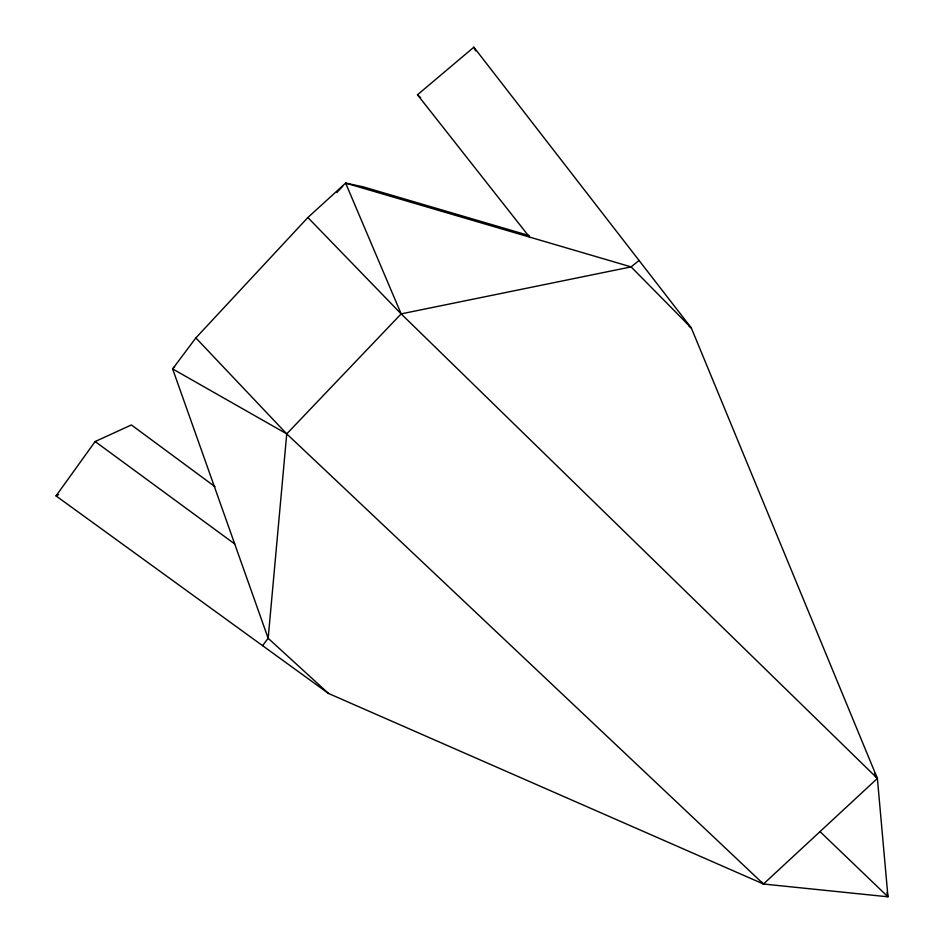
<?xml version="1.0" encoding="UTF-8"?>
<svg xmlns="http://www.w3.org/2000/svg" width="944" height="944" viewBox="0 0 944 944"><rect width="100%" height="100%" fill="white"/><g stroke="black" fill="none" stroke-linecap="round" stroke-linejoin="round"><path stroke-width="1.42" d="M639.053 260.461L631.111 266.892L401.165 313.88L286.74 433.874L268.167 638.297L262.574 645.661M529.513 237.074L417.496 94.778L473.864 47.2L691.315 327.934L877.389 778.422L887.962 896.8L763.472 884.021L328.5 693.462L56.038 495.907L95.143 441.532L131.393 424.953L214.996 486.691M529.171 235.575L362.885 186.759L345.622 183.101L307.862 217.521L195.856 337.917L172.634 368.915L268.167 638.297L328.5 693.462M174.628 366.768L172.634 368.915L286.74 433.874L763.472 884.021L877.389 778.422L874.51 773.419M336.819 192.552L342.684 186.251M56.038 495.907L58.634 494.526M95.143 441.532L234.714 543.956M689.037 326.187L691.315 327.934L631.111 266.892L345.622 183.101L401.165 313.88L877.389 778.422L875.312 776.322M417.496 94.778L420.67 97.739M820.017 831.605L887.962 896.8M761.395 881.932L763.472 884.021M307.862 217.521L401.165 313.88M195.856 337.917L286.74 433.874M473.864 47.2L475.634 50.893M887.03 892.493L887.655 895.36"/></g></svg>
